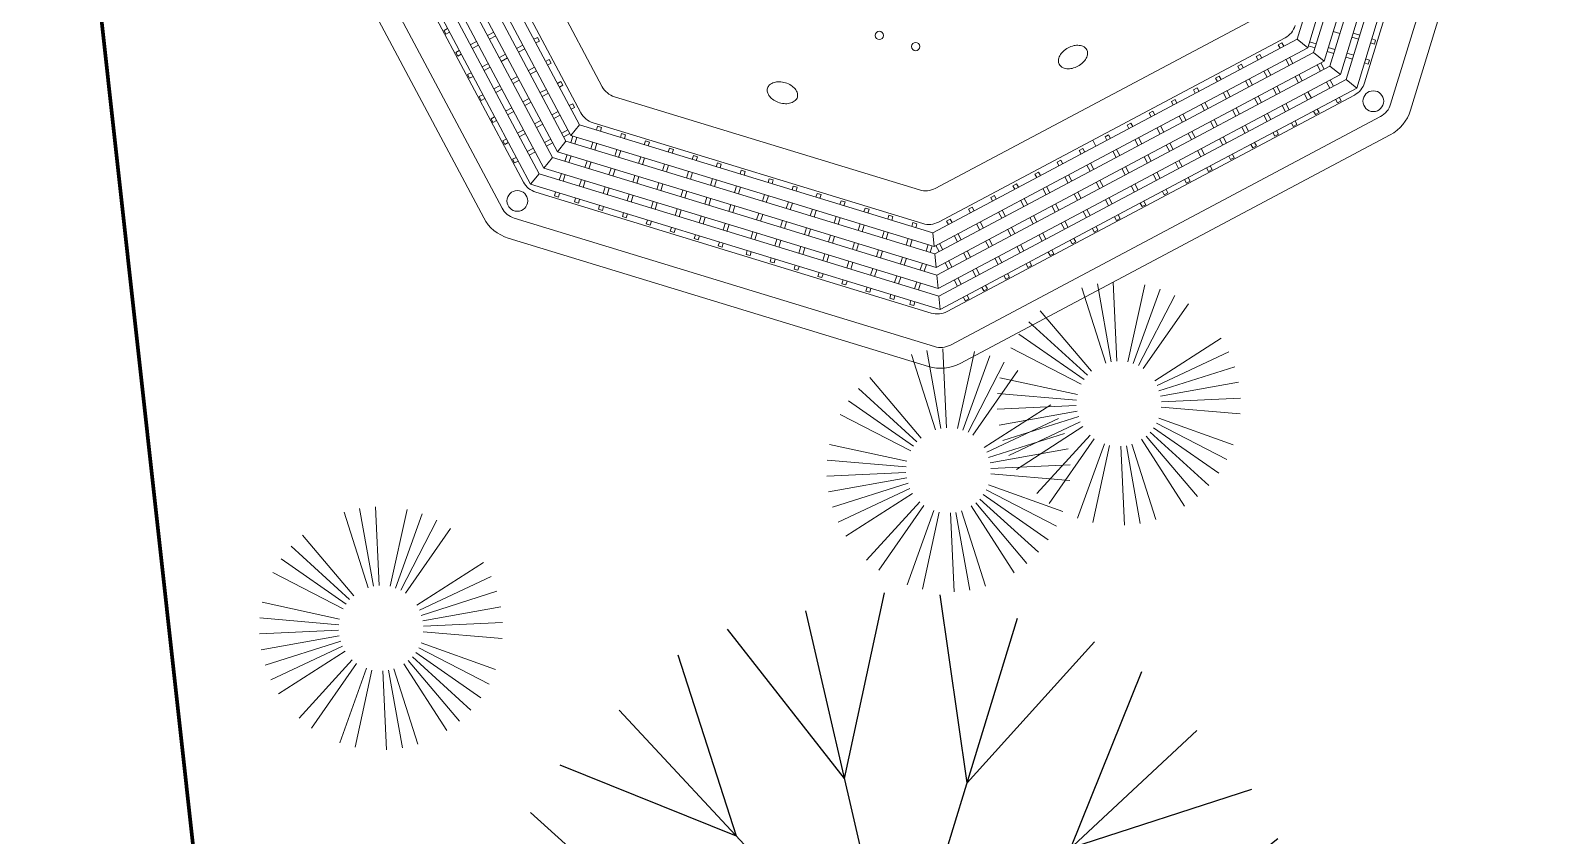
# Model space of a CAD drawing. Header units: millimetres. Extents: x 111 to 1506, y 14 to 566.
# Drawn here: x 307.174 to 310.808, y 77.19 to 79.129 of the extents above; entities that cross this region are included whole.
import ezdxf

# ---------------------------------------------------------------- set-up
doc = ezdxf.new("R2010")
doc.units = ezdxf.units.MM
doc.layers.add('fer', color=8, linetype='Continuous')
doc.layers.add('PALMERAS114', color=114, linetype='Continuous', lineweight=5)
doc.layers.add('PLUMA 0.05', color=240, linetype='Continuous', lineweight=5)
doc.styles.add('ATTR', font='romans.shx', dxfattribs={"width": 0.8, "height": 2.52})

# ---------------------------------------------------------------- blocks, each defined once
blk = doc.blocks.new('rr')
at = {"layer": 'fer', "color": 97}
for p, q in [((1376.0415, 206.5969), (1375.8475, 207.0109)), ((1376.0415, 206.5969), (1375.8475, 207.0109)), ((1376.0415, 206.0276), (1376.0415, 207.0109)), ((1376.0415, 206.5969), (1376.2356, 207.0109)), ((1376.0415, 206.0276), (1376.0415, 207.0109)), ((1376.0415, 206.5969), (1376.2356, 207.0109)), ((1375.7569, 206.5206), (1375.718, 206.9762)), ((1375.7569, 206.5206), (1375.718, 206.9762)), ((1376.3262, 206.5206), (1376.3651, 206.9762)), ((1376.3262, 206.5206), (1376.3651, 206.9762)), ((1376.0415, 206.0276), (1375.5499, 206.8792)), ((1376.0415, 206.0276), (1375.5499, 206.8792)), ((1376.0415, 206.0276), (1376.5332, 206.8792)), ((1376.0415, 206.0276), (1376.5332, 206.8792)), ((1375.7569, 206.5206), (1375.3818, 206.7821)), ((1375.7569, 206.5206), (1375.3818, 206.7821)), ((1376.3262, 206.5206), (1376.7013, 206.7821)), ((1376.3262, 206.5206), (1376.7013, 206.7821)), ((1375.5485, 206.3122), (1375.287, 206.6873)), ((1375.5485, 206.3122), (1375.287, 206.6873)), ((1376.5346, 206.3122), (1376.7961, 206.6873)), ((1376.5346, 206.3122), (1376.7961, 206.6873)), ((1376.0415, 206.0276), (1375.19, 206.5193)), ((1376.0415, 206.0276), (1375.19, 206.5193)), ((1376.0415, 206.0276), (1376.8931, 206.5193)), ((1376.0415, 206.0276), (1376.8931, 206.5193)), ((1375.5485, 206.3122), (1375.0929, 206.3512)), ((1375.5485, 206.3122), (1375.0929, 206.3512)), ((1376.5346, 206.3122), (1376.9902, 206.3512)), ((1376.5346, 206.3122), (1376.9902, 206.3512)), ((1375.4723, 206.0276), (1375.0582, 206.2217)), ((1375.4723, 206.0276), (1375.0582, 206.2217)), ((1376.6108, 206.0276), (1377.0249, 206.2217)), ((1376.6108, 206.0276), (1377.0249, 206.2217)), ((1376.0415, 206.0276), (1375.0582, 206.0276)), ((1375.4723, 206.0276), (1375.0582, 205.8335)), ((1376.0415, 206.0276), (1375.0582, 206.0276)), ((1375.4723, 206.0276), (1375.0582, 205.8335)), ((1376.0415, 206.0276), (1375.19, 205.5359)), ((1376.0415, 206.0276), (1375.19, 205.5359)), ((1376.0415, 206.0276), (1375.5499, 205.176)), ((1376.0415, 206.0276), (1375.5499, 205.176)), ((1376.0415, 206.0276), (1377.0249, 206.0276)), ((1376.0415, 206.0276), (1377.0249, 206.0276)), ((1376.0415, 206.0276), (1376.8931, 205.5359)), ((1376.0415, 206.0276), (1376.5332, 205.176)), ((1376.0415, 206.0276), (1376.0415, 205.0443)), ((1376.0415, 206.0276), (1376.8931, 205.5359)), ((1376.0415, 206.0276), (1376.5332, 205.176)), ((1376.0415, 206.0276), (1376.0415, 205.0443)), ((1376.6108, 206.0276), (1377.0249, 205.8335)), ((1376.6108, 206.0276), (1377.0249, 205.8335)), ((1375.5485, 205.7429), (1375.0929, 205.704)), ((1375.5485, 205.7429), (1375.0929, 205.704)), ((1375.5485, 205.7429), (1375.287, 205.3679)), ((1375.5485, 205.7429), (1375.287, 205.3679)), ((1376.5346, 205.7429), (1376.9902, 205.704)), ((1376.5346, 205.7429), (1376.9902, 205.704)), ((1376.5346, 205.7429), (1376.7961, 205.3679)), ((1376.5346, 205.7429), (1376.7961, 205.3679)), ((1375.7569, 205.5346), (1375.3818, 205.2731)), ((1375.7569, 205.5346), (1375.3818, 205.2731)), ((1375.7569, 205.5346), (1375.718, 205.079)), ((1375.7569, 205.5346), (1375.718, 205.079)), ((1376.3262, 205.5346), (1376.7013, 205.2731)), ((1376.3262, 205.5346), (1376.3651, 205.079)), ((1376.3262, 205.5346), (1376.7013, 205.2731)), ((1376.3262, 205.5346), (1376.3651, 205.079)), ((1376.0415, 205.4583), (1375.8475, 205.0443)), ((1376.0415, 205.4583), (1375.8475, 205.0443)), ((1376.0415, 205.4583), (1376.2356, 205.0443)), ((1376.0415, 205.4583), (1376.2356, 205.0443))]:
    blk.add_line(p, q, dxfattribs=at)
blk = doc.blocks.new('EVG7')
for p, q in [((-9.21, 18.3), (-24.14, 54.35)), ((-6.59, 19.1), (-16.71, 56.87)), ((-3.91, 19.67), (-9.01, 58.4)), ((1.55, 19.67), (6.65, 58.4)), ((4.23, 19.1), (14.35, 56.87)), ((6.85, 18.3), (21.78, 54.35)), ((-13.82, 15.38), (-37.7, 46.51)), ((-11.62, 16.99), (-31.18, 50.87)), ((9.26, 16.99), (28.82, 50.87)), ((-16, 13.74), (-43.6, 41.34)), ((-17.84, 11.7), (-48.78, 35.44)), ((15.48, 11.7), (46.42, 35.44)), ((17.04, 9.43), (50.78, 28.91)), ((-20.59, 6.96), (-56.61, 21.87)), ((18.24, 6.96), (54.25, 21.87)), ((-21.61, 4.39), (-59.13, 14.44)), ((19.8, 1.68), (58.31, 6.74)), ((-22.19, -1.09), (-61.18, -1.09)), ((-22.16, -3.85), (-60.66, -8.92)), ((19.25, -6.56), (56.78, -16.62)), ((19.8, -3.85), (58.31, -8.92)), ((19.83, -1.09), (58.82, -1.09)), ((-20.59, -9.13), (-56.61, -24.05)), ((-19.4, -11.61), (-53.14, -31.09)), ((-17.84, -13.87), (-48.78, -37.61)), ((15.48, -13.87), (46.42, -37.61)), ((-13.82, -17.56), (-37.7, -48.69)), ((-11.62, -19.17), (-31.18, -53.05)), ((-9.21, -20.47), (-24.14, -56.52)), ((-6.59, -21.27), (-16.71, -59.04)), ((-3.91, -21.84), (-9.01, -60.57)), ((-1.18, -22.12), (-1.18, -61.09)), ((4.23, -21.27), (14.35, -59.04)), ((6.85, -20.47), (21.78, -56.52)), ((9.26, -19.17), (28.82, -53.05)), ((11.46, -17.56), (35.35, -48.69)), ((13.64, -15.91), (41.25, -43.51))]:
    blk.add_line(p, q)
at = {"style": 'ATTR', "width": 0.8, "flags": 9}
blk.add_attdef('ESTCODE', (0, 0), '', height=0.7, dxfattribs=at)
blk = doc.blocks.new('ala')
at = {"layer": 'PLUMA 0.05', "color": 25}
for p, q in [((1562.9436, 61.8153), (1561.8865, 61.8153)), ((1563.8079, 60.9717), (1562.979, 61.8007)), ((1562.9126, 61.7403), (1561.9175, 61.7403)), ((1562.9304, 61.7259), (1562.415, 61.7259)), ((1562.8067, 61.7259), (1562.8067, 61.7355)), ((1562.8067, 61.7355), (1562.8167, 61.7355)), ((1562.8167, 61.7355), (1562.8167, 61.7259)), ((1562.857, 61.7259), (1562.857, 61.7355)), ((1562.857, 61.7355), (1562.867, 61.7355)), ((1562.867, 61.7355), (1562.867, 61.7259)), ((1562.9179, 61.6959), (1562.9304, 61.7259)), ((1562.9304, 61.7259), (1563.3687, 61.2875)), ((1563.7329, 60.9407), (1562.9479, 61.7257)), ((1562.9179, 61.6959), (1562.415, 61.6959)), ((1562.9109, 61.6788), (1562.415, 61.6788)), ((1562.8067, 61.6788), (1562.8067, 61.6959)), ((1562.8167, 61.6959), (1562.8167, 61.6788)), ((1562.857, 61.6788), (1562.857, 61.6959)), ((1562.867, 61.6959), (1562.867, 61.6788)), ((1562.8984, 61.6488), (1562.9109, 61.6788)), ((1562.9109, 61.6788), (1563.3355, 61.2542)), ((1562.9179, 61.6959), (1563.3475, 61.2663)), ((1562.9708, 61.6991), (1562.9639, 61.6923)), ((1562.9778, 61.6921), (1562.9708, 61.6991)), ((1562.971, 61.6852), (1562.9778, 61.6921)), ((1562.8984, 61.6488), (1562.415, 61.6488)), ((1562.8167, 61.6488), (1562.8167, 61.6318)), ((1562.857, 61.6318), (1562.857, 61.6488)), ((1562.867, 61.6488), (1562.867, 61.6318)), ((1562.8984, 61.6488), (1563.3143, 61.233)), ((1562.9427, 61.6711), (1562.9307, 61.659)), ((1562.9377, 61.652), (1562.9498, 61.664)), ((1563.0134, 61.6565), (1563.0065, 61.6497)), ((1563.0204, 61.6495), (1563.0134, 61.6565)), ((1563.0136, 61.6426), (1563.0204, 61.6495)), ((1562.8914, 61.6318), (1562.415, 61.6318)), ((1562.8789, 61.6018), (1562.8914, 61.6318)), ((1562.8914, 61.6318), (1563.3022, 61.221)), ((1562.9094, 61.6378), (1562.8974, 61.6258)), ((1562.9045, 61.6187), (1562.9165, 61.6308)), ((1562.9853, 61.6285), (1562.9733, 61.6164)), ((1562.9803, 61.6094), (1562.9924, 61.6214)), ((1563.056, 61.6139), (1563.0492, 61.6071)), ((1563.0631, 61.6068), (1563.056, 61.6139)), ((1563.0562, 61.6), (1563.0631, 61.6068)), ((1562.8789, 61.6018), (1562.415, 61.6018)), ((1562.8719, 61.5847), (1562.415, 61.5847)), ((1562.857, 61.5847), (1562.857, 61.6018)), ((1562.8595, 61.5547), (1562.8719, 61.5847)), ((1562.867, 61.6018), (1562.867, 61.5847)), ((1562.8719, 61.5847), (1563.2689, 61.1877)), ((1562.8789, 61.6018), (1563.281, 61.1997)), ((1562.9521, 61.5952), (1562.94, 61.5832)), ((1562.9471, 61.5761), (1562.9591, 61.5881)), ((1563.0279, 61.5859), (1563.0159, 61.5738)), ((1563.023, 61.5668), (1563.035, 61.5788)), ((1563.0915, 61.5784), (1563.0847, 61.5716)), ((1563.0986, 61.5713), (1563.0915, 61.5784)), ((1563.0918, 61.5645), (1563.0986, 61.5713)), ((1562.8595, 61.5547), (1562.415, 61.5547)), ((1562.8595, 61.5547), (1563.2477, 61.1665)), ((1562.9188, 61.5619), (1562.9067, 61.5499)), ((1562.9138, 61.5428), (1562.9259, 61.5549)), ((1562.9947, 61.5526), (1562.9826, 61.5405)), ((1562.9897, 61.5335), (1563.0017, 61.5455)), ((1563.0635, 61.5503), (1563.0514, 61.5383)), ((1563.0585, 61.5312), (1563.0706, 61.5433)), ((1563.1341, 61.5358), (1563.1273, 61.5289)), ((1563.1412, 61.5287), (1563.1341, 61.5358)), ((1563.5329, 60.8578), (1562.8651, 61.5257)), ((1562.8855, 61.5287), (1562.8787, 61.5218)), ((1562.8858, 61.5148), (1562.8787, 61.5218)), ((1562.8858, 61.5148), (1562.8926, 61.5216)), ((1562.9614, 61.5193), (1562.9493, 61.5073)), ((1562.9564, 61.5002), (1562.9685, 61.5123)), ((1563.0302, 61.5171), (1563.0181, 61.505)), ((1563.0252, 61.4979), (1563.0373, 61.51)), ((1563.1061, 61.5077), (1563.094, 61.4957)), ((1563.1011, 61.4886), (1563.1132, 61.5007)), ((1563.1344, 61.5219), (1563.1412, 61.5287)), ((1562.9281, 61.4861), (1562.9213, 61.4792)), ((1562.9284, 61.4722), (1562.9213, 61.4792)), ((1562.9284, 61.4722), (1562.9352, 61.479)), ((1562.9969, 61.4838), (1562.9849, 61.4717)), ((1562.9919, 61.4647), (1563.004, 61.4767)), ((1563.0728, 61.4745), (1563.0608, 61.4624)), ((1563.0678, 61.4553), (1563.0799, 61.4674)), ((1563.1487, 61.4651), (1563.1366, 61.4531)), ((1563.1767, 61.4932), (1563.1699, 61.4863)), ((1563.1838, 61.4861), (1563.1767, 61.4932)), ((1563.177, 61.4793), (1563.1838, 61.4861)), ((1563.4579, 60.8268), (1562.834, 61.4507)), ((1562.9637, 61.4505), (1562.9568, 61.4437)), ((1562.9639, 61.4366), (1562.9568, 61.4437)), ((1562.9639, 61.4366), (1562.9707, 61.4434)), ((1563.0395, 61.4412), (1563.0275, 61.4291)), ((1563.0346, 61.422), (1563.0466, 61.4341)), ((1563.1154, 61.4318), (1563.1034, 61.4198)), ((1563.1104, 61.4127), (1563.1225, 61.4248)), ((1563.1437, 61.446), (1563.1558, 61.458)), ((1563.2194, 61.4505), (1563.2125, 61.4437)), ((1563.2264, 61.4435), (1563.2194, 61.4505)), ((1563.2196, 61.4367), (1563.2264, 61.4435)), ((1563.0063, 61.4079), (1562.9994, 61.4011)), ((1563.0065, 61.394), (1562.9994, 61.4011)), ((1563.0065, 61.394), (1563.0133, 61.4008)), ((1563.0822, 61.3986), (1563.0701, 61.3865)), ((1563.0772, 61.3794), (1563.0892, 61.3915)), ((1563.158, 61.3892), (1563.146, 61.3772)), ((1563.1913, 61.4225), (1563.1793, 61.4104)), ((1563.1863, 61.4034), (1563.1984, 61.4154)), ((1563.262, 61.4079), (1563.2551, 61.4011)), ((1563.269, 61.4009), (1563.262, 61.4079)), ((1563.2622, 61.394), (1563.269, 61.4009)), ((1563.0489, 61.3653), (1563.0421, 61.3585)), ((1563.0491, 61.3514), (1563.0421, 61.3585)), ((1563.0491, 61.3514), (1563.0559, 61.3582)), ((1563.1248, 61.356), (1563.1127, 61.3439)), ((1563.1531, 61.3701), (1563.1651, 61.3822)), ((1563.2339, 61.3799), (1563.2219, 61.3678)), ((1563.2289, 61.3608), (1563.241, 61.3728)), ((1563.3046, 61.3653), (1563.2978, 61.3585)), ((1563.3116, 61.3583), (1563.3046, 61.3653)), ((1563.3048, 61.3514), (1563.3116, 61.3583)), ((1563.0915, 61.3227), (1563.0847, 61.3159)), ((1563.0917, 61.3088), (1563.0847, 61.3159)), ((1563.0917, 61.3088), (1563.0986, 61.3156)), ((1563.1198, 61.3368), (1563.1318, 61.3489)), ((1563.2007, 61.3466), (1563.1886, 61.3346)), ((1563.1957, 61.3275), (1563.2077, 61.3395)), ((1563.2765, 61.3373), (1563.2645, 61.3252)), ((1563.2716, 61.3182), (1563.2836, 61.3302)), ((1563.3472, 61.3227), (1563.3404, 61.3159)), ((1563.3543, 61.3156), (1563.3472, 61.3227)), ((1563.3474, 61.3088), (1563.3543, 61.3156)), ((1563.1341, 61.2801), (1563.1273, 61.2732)), ((1563.1674, 61.3133), (1563.1553, 61.3013)), ((1563.1624, 61.2942), (1563.1744, 61.3063)), ((1563.2433, 61.304), (1563.2312, 61.2919)), ((1563.2383, 61.2849), (1563.2503, 61.2969)), ((1563.3191, 61.2947), (1563.3071, 61.2826)), ((1563.3142, 61.2755), (1563.3262, 61.2876)), ((1563.7331, 60.9231), (1563.3687, 61.2875)), ((1563.1343, 61.2662), (1563.1273, 61.2732)), ((1563.1343, 61.2662), (1563.1412, 61.273)), ((1563.21, 61.2707), (1563.1979, 61.2587)), ((1563.205, 61.2516), (1563.2171, 61.2637)), ((1563.2859, 61.2614), (1563.2738, 61.2493)), ((1563.2809, 61.2423), (1563.2929, 61.2543)), ((1563.6861, 60.9036), (1563.3355, 61.2542)), ((1563.7031, 60.9107), (1563.3475, 61.2663)), ((1563.3568, 61.2329), (1563.3688, 61.245)), ((1563.39, 61.2662), (1563.3969, 61.273)), ((1563.3969, 61.273), (1563.4039, 61.266)), ((1563.4039, 61.266), (1563.3971, 61.2591)), ((1563.1767, 61.2375), (1563.1699, 61.2306)), ((1563.177, 61.2236), (1563.1699, 61.2306)), ((1563.177, 61.2236), (1563.1838, 61.2304)), ((1563.2526, 61.2281), (1563.2405, 61.2161)), ((1563.2476, 61.209), (1563.2597, 61.2211)), ((1563.639, 60.8841), (1563.3022, 61.221)), ((1563.6561, 60.8912), (1563.3143, 61.233)), ((1563.3235, 61.1997), (1563.3356, 61.2117)), ((1563.3759, 61.2379), (1563.3638, 61.2259)), ((1563.4327, 61.2236), (1563.4395, 61.2304)), ((1563.4395, 61.2304), (1563.4466, 61.2233)), ((1563.4466, 61.2233), (1563.4397, 61.2165)), ((1563.2193, 61.1948), (1563.2125, 61.188)), ((1563.2196, 61.181), (1563.2125, 61.188)), ((1563.2196, 61.181), (1563.2264, 61.1878)), ((1563.592, 60.8647), (1563.2689, 61.1877)), ((1563.609, 60.8717), (1563.281, 61.1997)), ((1563.2902, 61.1664), (1563.3023, 61.1784)), ((1563.3094, 61.1714), (1563.2973, 61.1593)), ((1563.3426, 61.2046), (1563.3306, 61.1926)), ((1563.3661, 61.157), (1563.3782, 61.1691)), ((1563.3994, 61.1903), (1563.4114, 61.2024)), ((1563.4185, 61.1953), (1563.4065, 61.1833)), ((1563.4753, 61.181), (1563.4821, 61.1878)), ((1563.4821, 61.1878), (1563.4892, 61.1807)), ((1563.4892, 61.1807), (1563.4823, 61.1739)), ((1563.2477, 61.1665), (1563.2375, 61.1563)), ((1563.5619, 60.8522), (1563.2477, 61.1665)), ((1563.2622, 61.1383), (1563.269, 61.1452)), ((1563.2622, 61.1383), (1563.2693, 61.1313)), ((1563.2761, 61.1381), (1563.2693, 61.1313)), ((1563.3328, 61.1238), (1563.3449, 61.1358)), ((1563.3852, 61.162), (1563.3732, 61.15)), ((1563.442, 61.1477), (1563.4541, 61.1598)), ((1563.4611, 61.1527), (1563.4491, 61.1406)), ((1563.5179, 61.1384), (1563.5247, 61.1452)), ((1563.5247, 61.1452), (1563.5318, 61.1381)), ((1563.5318, 61.1381), (1563.525, 61.1313)), ((1563.3048, 61.0957), (1563.3116, 61.1026)), ((1563.352, 61.1288), (1563.3399, 61.1167)), ((1563.4087, 61.1144), (1563.4208, 61.1265)), ((1563.4278, 61.1194), (1563.4158, 61.1074)), ((1563.4846, 61.1051), (1563.4967, 61.1172)), ((1563.5037, 61.1101), (1563.4917, 61.098)), ((1563.5605, 61.0958), (1563.5673, 61.1026)), ((1563.5673, 61.1026), (1563.5744, 61.0955)), ((1563.3048, 61.0957), (1563.3119, 61.0887)), ((1563.3187, 61.0955), (1563.3119, 61.0887)), ((1563.3474, 61.0531), (1563.3542, 61.0599)), ((1563.3754, 61.0812), (1563.3875, 61.0932)), ((1563.3946, 61.0861), (1563.3825, 61.0741)), ((1563.4513, 61.0718), (1563.4634, 61.0839)), ((1563.4705, 61.0768), (1563.4584, 61.0648)), ((1563.5272, 61.0625), (1563.5393, 61.0745)), ((1563.5463, 61.0675), (1563.5343, 61.0554)), ((1563.5744, 61.0955), (1563.5676, 61.0887)), ((1563.6031, 61.0532), (1563.6099, 61.06)), ((1563.6099, 61.06), (1563.617, 61.0529)), ((1563.3474, 61.0531), (1563.3545, 61.046)), ((1563.3613, 61.0529), (1563.3545, 61.046)), ((1563.4181, 61.0385), (1563.4301, 61.0506)), ((1563.4372, 61.0435), (1563.4251, 61.0315)), ((1563.4939, 61.0292), (1563.506, 61.0413)), ((1563.5131, 61.0342), (1563.501, 61.0221)), ((1563.5698, 61.0199), (1563.5819, 61.0319)), ((1563.589, 61.0249), (1563.5769, 61.0128)), ((1563.617, 61.0529), (1563.6102, 61.0461)), ((1563.39, 61.0105), (1563.3968, 61.0173)), ((1563.39, 61.0105), (1563.3971, 61.0034)), ((1563.4039, 61.0103), (1563.3971, 61.0034)), ((1563.4607, 60.9959), (1563.4727, 61.008)), ((1563.4798, 61.0009), (1563.4677, 60.9889)), ((1563.5366, 60.9866), (1563.5486, 60.9987)), ((1563.5557, 60.9916), (1563.5436, 60.9795)), ((1563.6124, 60.9773), (1563.6245, 60.9893)), ((1563.6457, 61.0105), (1563.6525, 61.0174)), ((1563.6525, 61.0174), (1563.6596, 61.0103)), ((1563.6596, 61.0103), (1563.6528, 61.0035)), ((1563.4326, 60.9679), (1563.4394, 60.9747)), ((1563.4326, 60.9679), (1563.4397, 60.9608)), ((1563.4465, 60.9676), (1563.4397, 60.9608)), ((1563.5033, 60.9533), (1563.5153, 60.9654)), ((1563.5224, 60.9583), (1563.5103, 60.9463)), ((1563.5792, 60.944), (1563.5912, 60.956)), ((1563.6316, 60.9823), (1563.6195, 60.9702)), ((1563.648, 60.9417), (1563.66, 60.9538)), ((1563.6813, 60.975), (1563.6881, 60.9818)), ((1563.6881, 60.9818), (1563.6951, 60.9748)), ((1563.6951, 60.9748), (1563.6883, 60.9679)), ((1563.4752, 60.9253), (1563.4821, 60.9321)), ((1563.4752, 60.9253), (1563.4823, 60.9182)), ((1563.4891, 60.925), (1563.4823, 60.9182)), ((1563.5459, 60.9107), (1563.5579, 60.9228)), ((1563.565, 60.9157), (1563.553, 60.9036)), ((1563.5983, 60.949), (1563.5862, 60.9369)), ((1563.6147, 60.9084), (1563.6268, 60.9205)), ((1563.6671, 60.9467), (1563.6551, 60.9347)), ((1563.7031, 60.9107), (1563.7331, 60.9231)), ((1563.7331, 60.9231), (1563.7331, 60.4078)), ((1563.8225, 60.9364), (1563.8225, 59.8792)), ((1563.5178, 60.8827), (1563.5247, 60.8895)), ((1563.5178, 60.8827), (1563.5249, 60.8756)), ((1563.5317, 60.8824), (1563.5249, 60.8756)), ((1563.5814, 60.8752), (1563.5935, 60.8872)), ((1563.6006, 60.8802), (1563.5885, 60.8681)), ((1563.609, 60.8717), (1563.639, 60.8841)), ((1563.6338, 60.9134), (1563.6218, 60.9014)), ((1563.639, 60.8841), (1563.639, 60.4078)), ((1563.6561, 60.8912), (1563.6861, 60.9036)), ((1563.6561, 60.8912), (1563.6561, 60.4078)), ((1563.6861, 60.9036), (1563.6861, 60.4078)), ((1563.7031, 60.9107), (1563.7031, 60.4078)), ((1563.7475, 60.9053), (1563.7475, 59.9103)), ((1563.5619, 60.8522), (1563.592, 60.8647)), ((1563.5619, 60.8522), (1563.5619, 60.4078)), ((1563.592, 60.8647), (1563.592, 60.4078)), ((1563.609, 60.8598), (1563.592, 60.8598)), ((1563.592, 60.8498), (1563.609, 60.8498)), ((1563.609, 60.8717), (1563.609, 60.4078)), ((1563.6561, 60.8598), (1563.639, 60.8598)), ((1563.639, 60.8498), (1563.6561, 60.8498)), ((1563.7031, 60.8598), (1563.6861, 60.8598)), ((1563.6861, 60.8498), (1563.7031, 60.8498)), ((1563.7428, 60.8598), (1563.7331, 60.8598)), ((1563.7331, 60.8498), (1563.7428, 60.8498)), ((1563.7428, 60.8498), (1563.7428, 60.8598)), ((1563.5475, 60.8225), (1563.5475, 59.9931)), ((1563.5619, 60.8095), (1563.5523, 60.8095)), ((1563.5523, 60.7995), (1563.5523, 60.8095)), ((1563.609, 60.8095), (1563.592, 60.8095)), ((1563.6561, 60.8095), (1563.639, 60.8095)), ((1563.7031, 60.8095), (1563.6861, 60.8095)), ((1563.7428, 60.8095), (1563.7331, 60.8095)), ((1563.7428, 60.7995), (1563.7428, 60.8095)), ((1563.4725, 60.7914), (1563.4725, 60.0242)), ((1563.5523, 60.7995), (1563.5619, 60.7995)), ((1563.592, 60.7995), (1563.609, 60.7995)), ((1563.639, 60.7995), (1563.6561, 60.7995)), ((1563.6861, 60.7995), (1563.7031, 60.7995)), ((1563.7331, 60.7995), (1563.7428, 60.7995)), ((1563.5619, 60.7492), (1563.5523, 60.7492)), ((1563.5523, 60.7392), (1563.5523, 60.7492)), ((1563.5523, 60.7392), (1563.5619, 60.7392)), ((1563.609, 60.7492), (1563.592, 60.7492)), ((1563.592, 60.7392), (1563.609, 60.7392)), ((1563.6561, 60.7492), (1563.639, 60.7492)), ((1563.639, 60.7392), (1563.6561, 60.7392)), ((1563.7031, 60.7492), (1563.6861, 60.7492)), ((1563.6861, 60.7392), (1563.7031, 60.7392)), ((1563.7428, 60.7492), (1563.7331, 60.7492)), ((1563.7331, 60.7392), (1563.7428, 60.7392)), ((1563.7428, 60.7392), (1563.7428, 60.7492)), ((1563.5619, 60.689), (1563.5523, 60.689)), ((1563.5523, 60.679), (1563.5523, 60.689)), ((1563.5523, 60.679), (1563.5619, 60.679)), ((1563.609, 60.689), (1563.592, 60.689)), ((1563.592, 60.679), (1563.609, 60.679)), ((1563.6561, 60.689), (1563.639, 60.689)), ((1563.639, 60.679), (1563.6561, 60.679)), ((1563.7031, 60.689), (1563.6861, 60.689)), ((1563.6861, 60.679), (1563.7031, 60.679)), ((1563.7428, 60.689), (1563.7331, 60.689)), ((1563.7331, 60.679), (1563.7428, 60.679)), ((1563.7428, 60.679), (1563.7428, 60.689)), ((1563.5619, 60.6287), (1563.5523, 60.6287)), ((1563.5523, 60.6187), (1563.5523, 60.6287)), ((1563.609, 60.6287), (1563.592, 60.6287)), ((1563.6561, 60.6287), (1563.639, 60.6287)), ((1563.7031, 60.6287), (1563.6861, 60.6287)), ((1563.7428, 60.6287), (1563.7331, 60.6287)), ((1563.7428, 60.6187), (1563.7428, 60.6287)), ((1563.5523, 60.6187), (1563.5619, 60.6187)), ((1563.592, 60.6187), (1563.609, 60.6187)), ((1563.639, 60.6187), (1563.6561, 60.6187)), ((1563.6861, 60.6187), (1563.7031, 60.6187)), ((1563.7331, 60.6187), (1563.7428, 60.6187)), ((1563.5619, 60.5685), (1563.5523, 60.5685)), ((1563.5523, 60.5585), (1563.5523, 60.5685)), ((1563.5523, 60.5585), (1563.5619, 60.5585)), ((1563.609, 60.5685), (1563.592, 60.5685)), ((1563.592, 60.5585), (1563.609, 60.5585)), ((1563.6561, 60.5685), (1563.639, 60.5685)), ((1563.639, 60.5585), (1563.6561, 60.5585)), ((1563.7031, 60.5685), (1563.6861, 60.5685)), ((1563.6861, 60.5585), (1563.7031, 60.5585)), ((1563.7428, 60.5685), (1563.7331, 60.5685)), ((1563.7331, 60.5585), (1563.7428, 60.5585)), ((1563.7428, 60.5585), (1563.7428, 60.5685)), ((1563.5619, 60.5082), (1563.5523, 60.5082)), ((1563.5523, 60.4982), (1563.5523, 60.5082)), ((1563.5523, 60.4982), (1563.5619, 60.4982)), ((1563.609, 60.5082), (1563.592, 60.5082)), ((1563.592, 60.4982), (1563.609, 60.4982)), ((1563.6561, 60.5082), (1563.639, 60.5082)), ((1563.639, 60.4982), (1563.6561, 60.4982)), ((1563.7031, 60.5082), (1563.6861, 60.5082)), ((1563.6861, 60.4982), (1563.7031, 60.4982)), ((1563.7428, 60.5082), (1563.7331, 60.5082)), ((1563.7331, 60.4982), (1563.7428, 60.4982)), ((1563.7428, 60.4982), (1563.7428, 60.5082)), ((1563.5619, 60.4479), (1563.5523, 60.4479)), ((1563.5523, 60.4379), (1563.5523, 60.4479)), ((1563.609, 60.4479), (1563.592, 60.4479)), ((1563.6561, 60.4479), (1563.639, 60.4479)), ((1563.7031, 60.4479), (1563.6861, 60.4479)), ((1563.7428, 60.4479), (1563.7331, 60.4479)), ((1563.7428, 60.4379), (1563.7428, 60.4479)), ((1563.5523, 60.4379), (1563.5619, 60.4379)), ((1563.5619, 59.9634), (1563.5619, 60.4078)), ((1563.592, 60.4379), (1563.609, 60.4379)), ((1563.592, 59.951), (1563.592, 60.4078)), ((1563.609, 59.9439), (1563.609, 60.4078)), ((1563.639, 60.4379), (1563.6561, 60.4379)), ((1563.639, 59.9315), (1563.639, 60.4078)), ((1563.6561, 59.9244), (1563.6561, 60.4078)), ((1563.6861, 60.4379), (1563.7031, 60.4379)), ((1563.6861, 59.912), (1563.6861, 60.4078)), ((1563.7031, 59.9049), (1563.7031, 60.4078)), ((1563.7331, 60.4379), (1563.7428, 60.4379)), ((1563.7331, 59.8925), (1563.7331, 60.4078)), ((1563.5523, 60.3777), (1563.5523, 60.3677)), ((1563.5523, 60.3777), (1563.5619, 60.3777)), ((1563.592, 60.3777), (1563.609, 60.3777)), ((1563.639, 60.3777), (1563.6561, 60.3777)), ((1563.6861, 60.3777), (1563.7031, 60.3777)), ((1563.7331, 60.3777), (1563.7428, 60.3777)), ((1563.7428, 60.3777), (1563.7428, 60.3677)), ((1563.5619, 60.3677), (1563.5523, 60.3677)), ((1563.609, 60.3677), (1563.592, 60.3677)), ((1563.6561, 60.3677), (1563.639, 60.3677)), ((1563.7031, 60.3677), (1563.6861, 60.3677)), ((1563.7428, 60.3677), (1563.7331, 60.3677)), ((1563.5523, 60.3174), (1563.5523, 60.3074)), ((1563.5523, 60.3174), (1563.5619, 60.3174)), ((1563.5619, 60.3074), (1563.5523, 60.3074)), ((1563.592, 60.3174), (1563.609, 60.3174)), ((1563.609, 60.3074), (1563.592, 60.3074)), ((1563.639, 60.3174), (1563.6561, 60.3174)), ((1563.6561, 60.3074), (1563.639, 60.3074)), ((1563.6861, 60.3174), (1563.7031, 60.3174)), ((1563.7031, 60.3074), (1563.6861, 60.3074)), ((1563.7331, 60.3174), (1563.7428, 60.3174)), ((1563.7428, 60.3074), (1563.7331, 60.3074)), ((1563.7428, 60.3174), (1563.7428, 60.3074)), ((1563.5523, 60.2572), (1563.5523, 60.2472)), ((1563.5523, 60.2572), (1563.5619, 60.2572)), ((1563.5619, 60.2472), (1563.5523, 60.2472)), ((1563.592, 60.2572), (1563.609, 60.2572)), ((1563.609, 60.2472), (1563.592, 60.2472)), ((1563.639, 60.2572), (1563.6561, 60.2572)), ((1563.6561, 60.2472), (1563.639, 60.2472)), ((1563.6861, 60.2572), (1563.7031, 60.2572)), ((1563.7031, 60.2472), (1563.6861, 60.2472)), ((1563.7331, 60.2572), (1563.7428, 60.2572)), ((1563.7428, 60.2472), (1563.7331, 60.2472)), ((1563.7428, 60.2572), (1563.7428, 60.2472)), ((1563.5523, 60.1969), (1563.5523, 60.1869)), ((1563.5523, 60.1969), (1563.5619, 60.1969)), ((1563.592, 60.1969), (1563.609, 60.1969)), ((1563.639, 60.1969), (1563.6561, 60.1969)), ((1563.6861, 60.1969), (1563.7031, 60.1969)), ((1563.7331, 60.1969), (1563.7428, 60.1969)), ((1563.7428, 60.1969), (1563.7428, 60.1869)), ((1563.5619, 60.1869), (1563.5523, 60.1869)), ((1563.609, 60.1869), (1563.592, 60.1869)), ((1563.6561, 60.1869), (1563.639, 60.1869)), ((1563.7031, 60.1869), (1563.6861, 60.1869)), ((1563.7428, 60.1869), (1563.7331, 60.1869)), ((1563.5523, 60.1366), (1563.5523, 60.1266)), ((1563.5523, 60.1366), (1563.5619, 60.1366)), ((1563.5619, 60.1266), (1563.5523, 60.1266)), ((1563.592, 60.1366), (1563.609, 60.1366)), ((1563.609, 60.1266), (1563.592, 60.1266)), ((1563.639, 60.1366), (1563.6561, 60.1366)), ((1563.6561, 60.1266), (1563.639, 60.1266)), ((1563.6861, 60.1366), (1563.7031, 60.1366)), ((1563.7031, 60.1266), (1563.6861, 60.1266)), ((1563.7331, 60.1366), (1563.7428, 60.1366)), ((1563.7428, 60.1266), (1563.7331, 60.1266)), ((1563.7428, 60.1366), (1563.7428, 60.1266)), ((1563.5523, 60.0764), (1563.5523, 60.0664)), ((1563.5523, 60.0764), (1563.5619, 60.0764)), ((1563.5619, 60.0664), (1563.5523, 60.0664)), ((1563.592, 60.0764), (1563.609, 60.0764)), ((1563.609, 60.0664), (1563.592, 60.0664)), ((1563.639, 60.0764), (1563.6561, 60.0764)), ((1563.6561, 60.0664), (1563.639, 60.0664)), ((1563.6861, 60.0764), (1563.7031, 60.0764)), ((1563.7031, 60.0664), (1563.6861, 60.0664)), ((1563.7331, 60.0764), (1563.7428, 60.0764)), ((1563.7428, 60.0664), (1563.7331, 60.0664)), ((1563.7428, 60.0764), (1563.7428, 60.0664)), ((1563.5523, 60.0161), (1563.5523, 60.0061)), ((1563.5523, 60.0161), (1563.5619, 60.0161)), ((1563.5619, 60.0061), (1563.5523, 60.0061)), ((1563.592, 60.0161), (1563.609, 60.0161)), ((1563.609, 60.0061), (1563.592, 60.0061)), ((1563.639, 60.0161), (1563.6561, 60.0161)), ((1563.6561, 60.0061), (1563.639, 60.0061)), ((1563.6861, 60.0161), (1563.7031, 60.0161)), ((1563.7031, 60.0061), (1563.6861, 60.0061)), ((1563.7331, 60.0161), (1563.7428, 60.0161)), ((1563.7428, 60.0061), (1563.7331, 60.0061)), ((1563.7428, 60.0161), (1563.7428, 60.0061)), ((1563.4579, 59.9888), (1562.834, 59.365)), ((1563.5329, 59.9578), (1562.8651, 59.29)), ((1563.5619, 59.9634), (1563.2477, 59.6491)), ((1563.592, 59.951), (1563.2689, 59.6279)), ((1563.609, 59.9439), (1563.281, 59.6159)), ((1563.5178, 59.9329), (1563.5249, 59.94)), ((1563.5178, 59.9329), (1563.5247, 59.9261)), ((1563.5317, 59.9332), (1563.5249, 59.94)), ((1563.5619, 59.9634), (1563.592, 59.951)), ((1563.5814, 59.9404), (1563.5935, 59.9284)), ((1563.6006, 59.9355), (1563.5885, 59.9475)), ((1563.592, 59.9658), (1563.609, 59.9658)), ((1563.609, 59.9558), (1563.592, 59.9558)), ((1563.609, 59.9439), (1563.639, 59.9315)), ((1563.639, 59.9658), (1563.6561, 59.9658)), ((1563.6561, 59.9558), (1563.639, 59.9558)), ((1563.6861, 59.9658), (1563.7031, 59.9658)), ((1563.7031, 59.9558), (1563.6861, 59.9558)), ((1563.7331, 59.9658), (1563.7428, 59.9658)), ((1563.7428, 59.9558), (1563.7331, 59.9558)), ((1563.7428, 59.9658), (1563.7428, 59.9558)), ((1563.639, 59.9315), (1563.3022, 59.5947)), ((1563.6561, 59.9244), (1563.3143, 59.5826)), ((1563.6861, 59.912), (1563.3355, 59.5614)), ((1563.7031, 59.9049), (1563.3475, 59.5493)), ((1563.4752, 59.8903), (1563.4823, 59.8974)), ((1563.4891, 59.8906), (1563.4823, 59.8974)), ((1563.5459, 59.9049), (1563.5579, 59.8928)), ((1563.565, 59.8999), (1563.553, 59.912)), ((1563.6147, 59.9072), (1563.6268, 59.8951)), ((1563.6338, 59.9022), (1563.6218, 59.9142)), ((1563.6561, 59.9244), (1563.6861, 59.912)), ((1563.7031, 59.9049), (1563.7331, 59.8925)), ((1563.7329, 59.8749), (1562.9479, 59.09)), ((1563.7331, 59.8925), (1563.3687, 59.5281)), ((1563.4752, 59.8903), (1563.4821, 59.8835)), ((1563.5033, 59.8623), (1563.5153, 59.8502)), ((1563.5224, 59.8573), (1563.5103, 59.8694)), ((1563.5792, 59.8716), (1563.5912, 59.8596)), ((1563.5983, 59.8666), (1563.5862, 59.8787)), ((1563.648, 59.8739), (1563.66, 59.8618)), ((1563.6671, 59.8689), (1563.6551, 59.881)), ((1563.8079, 59.8439), (1562.979, 59.015)), ((1563.4326, 59.8477), (1563.4397, 59.8548)), ((1563.4326, 59.8477), (1563.4394, 59.8409)), ((1563.4465, 59.848), (1563.4397, 59.8548)), ((1563.4798, 59.8147), (1563.4677, 59.8268)), ((1563.5366, 59.829), (1563.5486, 59.817)), ((1563.5557, 59.824), (1563.5436, 59.8361)), ((1563.6124, 59.8384), (1563.6245, 59.8263)), ((1563.6316, 59.8334), (1563.6195, 59.8454)), ((1563.6813, 59.8406), (1563.6881, 59.8338)), ((1563.6881, 59.8338), (1563.6951, 59.8409)), ((1563.6951, 59.8409), (1563.6883, 59.8477)), ((1563.39, 59.8051), (1563.3971, 59.8122)), ((1563.39, 59.8051), (1563.3968, 59.7983)), ((1563.4039, 59.8054), (1563.3971, 59.8122)), ((1563.4607, 59.8197), (1563.4727, 59.8076)), ((1563.5131, 59.7814), (1563.501, 59.7935)), ((1563.5698, 59.7957), (1563.5819, 59.7837)), ((1563.589, 59.7908), (1563.5769, 59.8028)), ((1563.6457, 59.8051), (1563.6525, 59.7983)), ((1563.6525, 59.7983), (1563.6596, 59.8053)), ((1563.6596, 59.8053), (1563.6528, 59.8121)), ((1563.4181, 59.7771), (1563.4301, 59.765)), ((1563.4372, 59.7721), (1563.4251, 59.7841)), ((1563.4939, 59.7864), (1563.506, 59.7743)), ((1563.5272, 59.7531), (1563.5393, 59.7411)), ((1563.5463, 59.7481), (1563.5343, 59.7602)), ((1563.6031, 59.7625), (1563.6099, 59.7556)), ((1563.6099, 59.7556), (1563.617, 59.7627)), ((1563.617, 59.7627), (1563.6102, 59.7695)), ((1563.4513, 59.7438), (1563.4634, 59.7317)), ((1563.4705, 59.7388), (1563.4584, 59.7509)), ((1563.5037, 59.7055), (1563.4917, 59.7176)), ((1563.5605, 59.7199), (1563.5673, 59.713)), ((1563.5673, 59.713), (1563.5744, 59.7201)), ((1563.5744, 59.7201), (1563.5676, 59.7269)), ((1563.4087, 59.7012), (1563.4208, 59.6891)), ((1563.4278, 59.6962), (1563.4158, 59.7083)), ((1563.4846, 59.7105), (1563.4967, 59.6985)), ((1563.5318, 59.6775), (1563.525, 59.6843)), ((1563.442, 59.6679), (1563.4541, 59.6558)), ((1563.4611, 59.6629), (1563.4491, 59.675)), ((1563.5179, 59.6772), (1563.5247, 59.6704)), ((1563.5247, 59.6704), (1563.5318, 59.6775)), ((1563.4753, 59.6346), (1563.4821, 59.6278)), ((1563.4821, 59.6278), (1563.4892, 59.6349)), ((1563.4892, 59.6349), (1563.4823, 59.6417)), ((1563.4327, 59.592), (1563.4395, 59.5852)), ((1563.4395, 59.5852), (1563.4466, 59.5923)), ((1563.4466, 59.5923), (1563.4397, 59.5991))]:
    blk.add_line(p, q, dxfattribs=at)
blk.add_lwpolyline([(1563.8725, 60.9364), (1563.8725, 59.8792, -0.198912), (1563.8432, 59.8085), (1563.0143, 58.9796, -0.198912), (1562.9436, 58.9503), (1561.8865, 58.9503, -0.198912), (1561.8157, 58.9796), (1560.9868, 59.8085, -0.198912), (1560.9575, 59.8792), (1560.9575, 60.9364, -0.198912), (1560.9868, 61.0071), (1561.8157, 61.836, -0.198912), (1561.8865, 61.8653), (1562.9436, 61.8653, -0.198912), (1563.0143, 61.836), (1563.8432, 61.0071, -0.198912)], format="xyb", close=True, dxfattribs=at)
for centre, radius in [((1562.9489, 61.7733), 0.025), ((1563.145, 60.6818), 0.01), ((1563.145, 60.5904), 0.01), ((1563.7805, 59.874), 0.025)]:
    blk.add_circle(centre, radius, dxfattribs=at)
for centre, radius, start, end in [((1562.9436, 61.7653), 0.05, 45, 90), ((1562.9126, 61.6903), 0.05, 45, 90), ((1562.8297, 61.4903), 0.05, 45, 90), ((1563.0552, 61.0631), 0.0286, 166.8535, 191.3099), ((1563.044, 61.0657), 0.017, 135, 166.8535), ((1563.044, 61.0657), 0.017, 103.1465, 135), ((1563.0466, 61.0544), 0.0286, 78.6901, 103.1465), ((1563.0443, 61.043), 0.0402, 60.4371, 78.6901), ((1563.0365, 61.0293), 0.0561, 45, 60.4371), ((1563.0365, 61.0293), 0.0561, 29.5629, 45), ((1563.0666, 61.0653), 0.0402, 191.3099, 209.5629), ((1563.0804, 61.0732), 0.0561, 209.5629, 225), ((1563.0804, 61.0732), 0.0561, 225, 240.4371), ((1563.0726, 61.0594), 0.0402, 240.4371, 258.6901), ((1563.0729, 61.0367), 0.017, 283.1465, 315), ((1563.0729, 61.0367), 0.017, 315, 346.8535), ((1563.0503, 61.0371), 0.0402, 11.3099, 29.5629), ((1563.0617, 61.0394), 0.0286, 346.8535, 11.3099), ((1563.0703, 61.048), 0.0286, 258.6901, 283.1465), ((1563.7725, 60.9364), 0.05, 0, 45), ((1563.6975, 60.9053), 0.05, 0, 45), ((1563.4975, 60.8225), 0.05, 0, 45), ((1563.4225, 60.7914), 0.05, 0, 45), ((1563.3511, 60.4185), 0.0286, 121.8535, 146.3099), ((1563.345, 60.4283), 0.017, 90, 121.8535), ((1563.345, 60.4283), 0.017, 58.1465, 90), ((1563.3389, 60.4185), 0.0286, 33.6901, 58.1465), ((1563.3761, 60.4078), 0.0561, 164.5629, 180), ((1563.3761, 60.4078), 0.0561, 180, 195.4371), ((1563.3608, 60.412), 0.0402, 146.3099, 164.5629), ((1563.3293, 60.412), 0.0402, 15.4371, 33.6901), ((1563.314, 60.4078), 0.0561, 0, 15.4371), ((1563.314, 60.4078), 0.0561, 344.5629, 0), ((1563.3608, 60.4036), 0.0402, 195.4371, 213.6901), ((1563.3511, 60.3971), 0.0286, 213.6901, 238.1465), ((1563.345, 60.3873), 0.017, 238.1465, 270), ((1563.345, 60.3873), 0.017, 270, 301.8535), ((1563.3389, 60.3971), 0.0286, 301.8535, 326.3099), ((1563.3293, 60.4036), 0.0402, 326.3099, 344.5629), ((1563.4225, 60.0242), 0.05, 315, 0), ((1563.4975, 59.9931), 0.05, 315, 0), ((1563.6975, 59.9103), 0.05, 315, 0), ((1563.7725, 59.8792), 0.05, 315, 0)]:
    blk.add_arc(centre, radius, start, end, dxfattribs=at)

msp = doc.modelspace()

# ---------------------------------------------------------------- linework, layer by layer
at = {"lineweight": 100, "ltscale": 1000}
msp.add_line((307.17398, 80.69978), (307.82203, 74.85926), dxfattribs=at)

# ---------------------------------------------------------------- block references
at = {"lineweight": 100, "rotation": 253.0024052467934}
for name, p in [('ala', (708.22996, 1591.69082)), ('rr', (514.49436, 1452.93304))]:
    msp.add_blockref(name, p, dxfattribs=at)
at = {"layer": 'PALMERAS114', "extrusion": (0, 0, -1), "xscale": -0.004880888891868356, "yscale": 0.004880888891718753, "zscale": -0.004880888891868356, "rotation": 289.8329542831356}
for p in [(-309.79018, 78.23698), (-309.3802, 78.07645), (-308.01494, 77.69642)]:
    msp.add_blockref('EVG7', p, dxfattribs=at)

doc.saveas('drawing.dxf')
